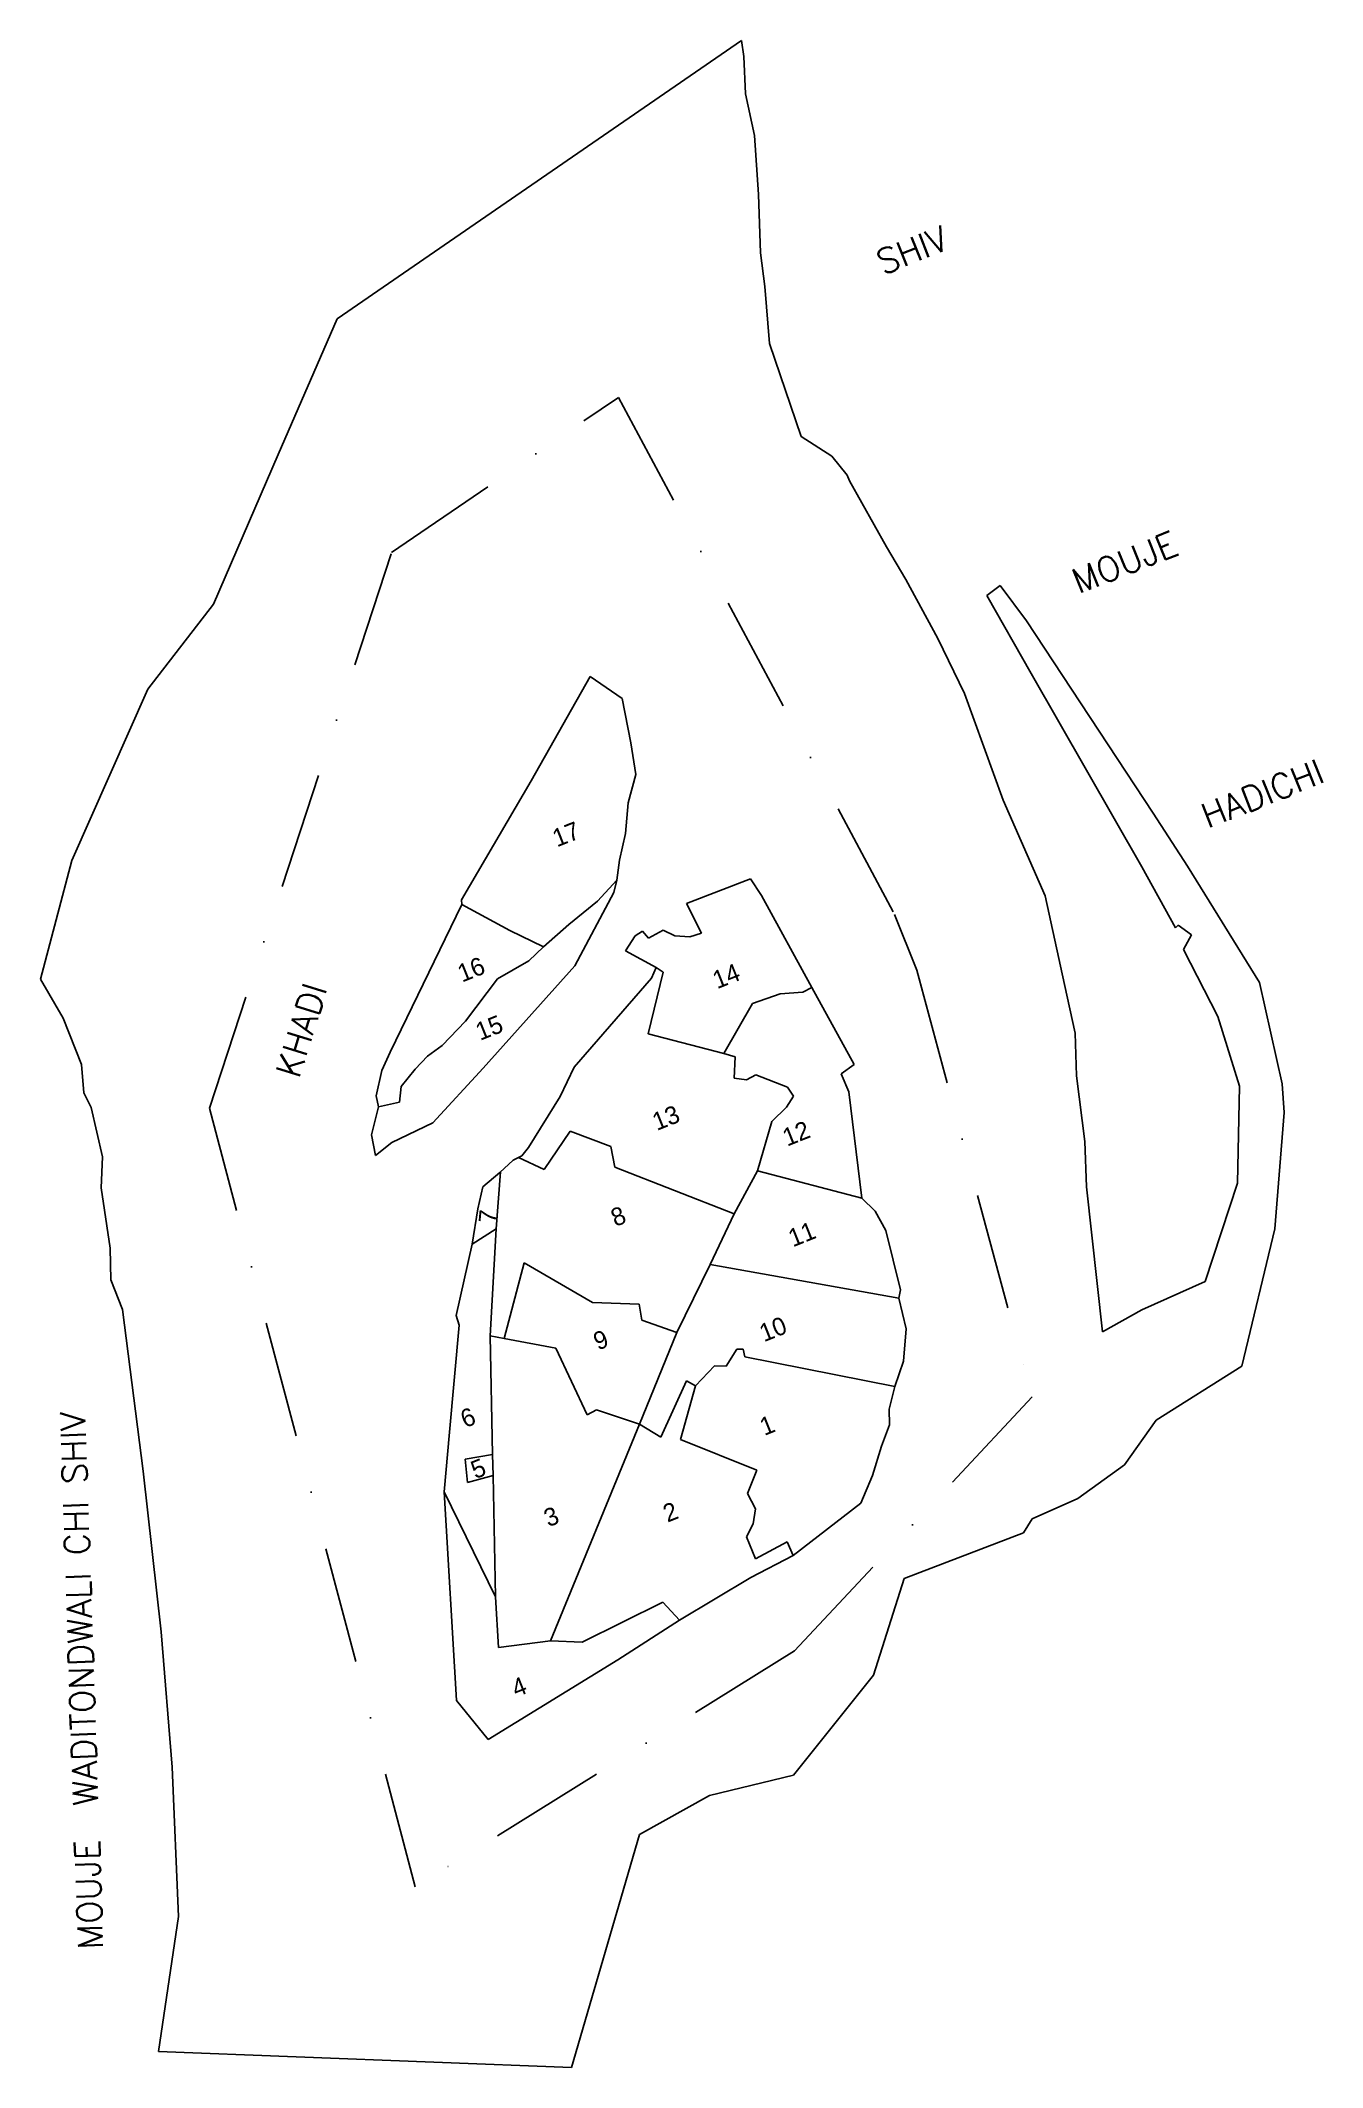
# Model space of a CAD drawing. Header units: metres. Extents: x 335140 to 336537, y 1783365 to 1785573.
import ezdxf
from ezdxf.enums import TextEntityAlignment as Align

# ---------------------------------------------------------------- set-up
doc = ezdxf.new("R2010")
doc.units = ezdxf.units.M
doc.linetypes.add('DASHDOT', pattern=[25.4, 12.7, -6.35, 0, -6.35])
for name, color, linetype in [('OFF', 1, 'Continuous'), ('POLY_PARCEL', 6, 'Continuous'), ('POLY_WATER', 4, 'Continuous'), ('TEXT_MAPIN', 7, 'Continuous'), ('TEXT_MAPOUT', 7, 'Continuous'), ('TEXT_PARCEL', 7, 'Continuous'), ('V_BOUND_STREAM_LINE', 7, 'DASHDOT')]:
    doc.layers.add(name, color=color, linetype=linetype)
doc.styles.get("Standard").update_dxf_attribs({"font": 'simplex.shx'})
doc.styles.add('TEXT_MAP', font='', dxfattribs={"height": 0.3})
doc.styles.get('TEXT_MAP').set_extended_font_data('Kruti Dev 050')

msp = doc.modelspace()

# ---------------------------------------------------------------- linework, layer by layer
at = {"layer": 'OFF'}
for p, q in [((335462.8, 1785270.3), (335903.4, 1785573.4)), ((335718.3, 1783365.3), (335268.4, 1783382.6))]:
    msp.add_line(p, q, dxfattribs=at)
at = {"layer": 'POLY_PARCEL'}
for p, q in [((335746.7, 1784635.9), (335767.8, 1784658.8)), ((335715.4, 1784610.4), (335746.7, 1784635.9)), ((335607.4, 1784627.3), (335598.8, 1784632.2)), ((335651.1, 1784603.8), (335607.4, 1784627.3)), ((335687.8, 1784586.2), (335651.1, 1784603.8)), ((335687.8, 1784586.2), (335715.4, 1784610.4)), ((335637.8, 1784551.1), (335671.8, 1784571)), ((335671.8, 1784571), (335687.8, 1784586.2)), ((335602.9, 1784505.1), (335637.8, 1784551.1)), ((335801.8, 1784491.3), (335818.3, 1784558.4)), ((335818.3, 1784558.4), (335810.5, 1784563.5)), ((335884.4, 1784469.7), (335915.5, 1784524.4)), ((335915.5, 1784524.4), (335945.6, 1784534.7)), ((335945.6, 1784534.7), (335970.5, 1784536.7)), ((335970.5, 1784536.7), (335980.2, 1784541.6)), ((335577.5, 1784478.5), (335602.9, 1784505.1)), ((335884.4, 1784469.7), (335801.8, 1784491.3)), ((335548, 1784452.8), (335561.4, 1784467)), ((335561.4, 1784467), (335577.5, 1784478.5)), ((335896.7, 1784466.1), (335884.4, 1784469.7)), ((335895.7, 1784442.9), (335896.7, 1784466.1)), ((335532.6, 1784434), (335548, 1784452.8)), ((335908.8, 1784441.3), (335895.7, 1784442.9)), ((335919.3, 1784446.6), (335908.8, 1784441.3)), ((335953.5, 1784433.2), (335919.3, 1784446.6)), ((335508, 1784411.9), (335531, 1784416.8)), ((335531, 1784416.8), (335532.6, 1784434)), ((335952.6, 1784411.3), (335960.3, 1784423.4)), ((335960.3, 1784423.4), (335953.5, 1784433.2)), ((335920.8, 1784341.9), (335936.6, 1784395.8)), ((335936.6, 1784395.8), (335952.6, 1784411.3)), ((335688.4, 1784343.6), (335716.8, 1784385.1)), ((335716.8, 1784385.1), (335761, 1784368.5)), ((335660.5, 1784356.7), (335688.4, 1784343.6)), ((335761, 1784368.5), (335765.5, 1784345.9)), ((335636.2, 1784278.9), (335641, 1784341)), ((335765.5, 1784345.9), (335895.6, 1784295.2)), ((335895.6, 1784295.2), (335920.8, 1784341.9)), ((335920.8, 1784341.9), (336034.6, 1784312.3)), ((335869.3, 1784240.1), (335895.6, 1784295.2)), ((335609.9, 1784262.1), (335636.2, 1784278.9)), ((335629.7, 1784162.2), (335636.2, 1784278.9)), ((335645, 1784159.3), (335666.8, 1784241.9)), ((335666.8, 1784241.9), (335741.2, 1784198.6)), ((335832.9, 1784165.9), (335869.3, 1784240.1)), ((335869.3, 1784240.1), (336074.9, 1784203.2)), ((335741.2, 1784198.6), (335792.1, 1784196.9)), ((335792.1, 1784196.9), (335794.8, 1784179.5)), ((335794.8, 1784179.5), (335832.9, 1784165.9)), ((335645, 1784159.3), (335629.7, 1784162.2)), ((335632.2, 1784033.1), (335629.7, 1784162.2)), ((335701.2, 1784148.7), (335645, 1784159.3)), ((335735.3, 1784076.4), (335701.2, 1784148.7)), ((335792.2, 1784066.2), (335832.9, 1784165.9)), ((335886.7, 1784129.4), (335898.5, 1784147.9)), ((335898.5, 1784147.9), (335905.4, 1784147.7)), ((335853.4, 1784108), (335874.2, 1784129.5)), ((335874.2, 1784129.5), (335886.7, 1784129.4)), ((335905.4, 1784147.7), (335907.1, 1784139.5)), ((335907.1, 1784139.5), (336070.6, 1784107.2)), ((335843.7, 1784113.2), (335815.6, 1784051.8)), ((335837, 1784049.3), (335853.4, 1784108)), ((335853.4, 1784108), (335843.7, 1784113.2)), ((335745.5, 1784081.8), (335735.3, 1784076.4)), ((335792.2, 1784066.2), (335745.5, 1784081.8)), ((335695.3, 1783830), (335792.2, 1784066.2)), ((335815.6, 1784051.8), (335792.2, 1784066.2)), ((335920.3, 1784015.8), (335837, 1784049.3)), ((335602.4, 1784028.1), (335632.2, 1784033.1)), ((335604.8, 1784002.5), (335602.4, 1784028.1)), ((335632.8, 1784010.1), (335632.2, 1784033.1)), ((335910.1, 1783990.5), (335920.3, 1784015.8)), ((335632.8, 1784010.1), (335604.8, 1784002.5)), ((335635.5, 1783877.8), (335632.8, 1784010.1)), ((335635.5, 1783877.8), (335579.5, 1783992.4)), ((335918.8, 1783973.8), (335910.1, 1783990.5)), ((335916.1, 1783957.4), (335918.8, 1783973.8)), ((335908.8, 1783943.5), (335916.1, 1783957.4)), ((335918.9, 1783919.5), (335908.8, 1783943.5)), ((335953.2, 1783938), (335918.9, 1783919.5)), ((335959.7, 1783922.9), (335953.2, 1783938)), ((335638.6, 1783822.8), (335635.5, 1783877.8)), ((335817.8, 1783872), (335729.8, 1783828.4)), ((335835.8, 1783852.4), (335817.8, 1783872)), ((335695.3, 1783830), (335638.6, 1783822.8)), ((335729.8, 1783828.4), (335695.3, 1783830))]:
    msp.add_line(p, q, dxfattribs=at)
at = {"layer": 'POLY_WATER'}
for p, q in [((335906.2, 1785555.9), (335903.4, 1785573.4)), ((335908, 1785515.2), (335906.2, 1785555.9)), ((335917.6, 1785469.9), (335908, 1785515.2)), ((335922, 1785405.7), (335917.6, 1785469.9)), ((335924.4, 1785342.3), (335922, 1785405.7)), ((335928.8, 1785305.4), (335924.4, 1785342.3)), ((335934.2, 1785243.2), (335928.8, 1785305.4)), ((335398.7, 1785122.5), (335462.8, 1785270.3)), ((335968.6, 1785141.9), (335934.2, 1785243.2)), ((336001.8, 1785120.6), (335968.6, 1785141.9)), ((335328, 1784959.3), (335398.7, 1785122.5)), ((336018.5, 1785100.1), (336001.8, 1785120.6)), ((336021.1, 1785093.6), (336018.5, 1785100.1)), ((336061.6, 1785021.7), (336021.1, 1785093.6)), ((336082.6, 1784986.1), (336061.6, 1785021.7)), ((336117.4, 1784922.1), (336082.6, 1784986.1)), ((336185.3, 1784979.6), (336170.9, 1784968.8)), ((336170.9, 1784968.8), (336219.2, 1784883.9)), ((336214.1, 1784941.4), (336185.3, 1784979.6)), ((335256.7, 1784866.7), (335328, 1784959.3)), ((336146.6, 1784861.9), (336117.4, 1784922.1)), ((336352, 1784731.7), (336214.1, 1784941.4)), ((335738.7, 1784880.7), (335674.3, 1784767.1)), ((335773.6, 1784856.8), (335738.7, 1784880.7)), ((335738.7, 1784880.7), (335738.7, 1784880.7)), ((336219.2, 1784883.9), (336339.7, 1784673.2)), ((335173.7, 1784680), (335256.7, 1784866.7)), ((335782.8, 1784808.5), (335773.6, 1784856.8)), ((335773.6, 1784856.8), (335773.6, 1784856.8)), ((336188.6, 1784745.8), (336146.6, 1784861.9)), ((335788.5, 1784774), (335782.8, 1784808.5)), ((335674.3, 1784767.1), (335598.5, 1784637.2)), ((335779.9, 1784743.1), (335788.5, 1784774)), ((336234.5, 1784641.6), (336188.6, 1784745.8)), ((335777.2, 1784709.5), (335779.9, 1784743.1)), ((336389.5, 1784673.9), (336352, 1784731.7)), ((335770.5, 1784680.6), (335777.2, 1784709.5)), ((335139.7, 1784550.9), (335173.7, 1784680)), ((335767.8, 1784658.8), (335770.5, 1784680.6)), ((335764.3, 1784645.2), (335767.8, 1784658.8)), ((335913.3, 1784660.1), (335843.5, 1784633.2)), ((335925.2, 1784642), (335913.3, 1784660.1)), ((336339.7, 1784673.2), (336376.4, 1784606.8)), ((336468, 1784547.2), (336389.5, 1784673.9)), ((335598.5, 1784637.2), (335598.8, 1784632.2)), ((335721.9, 1784565.4), (335764.3, 1784645.2)), ((335980.2, 1784541.6), (335925.2, 1784642)), ((336255.3, 1784544.9), (336234.5, 1784641.6)), ((335598.8, 1784632.2), (335520.8, 1784471.5)), ((335843.5, 1784633.2), (335860.1, 1784601)), ((335787.5, 1784598), (335777.1, 1784581.7)), ((335795.7, 1784603.2), (335787.5, 1784598)), ((335802.1, 1784595.4), (335795.7, 1784603.2)), ((335818, 1784604.3), (335802.1, 1784595.4)), ((335830.8, 1784598.2), (335818, 1784604.3)), ((335847.2, 1784596.8), (335830.8, 1784598.2)), ((335860.1, 1784601), (335847.2, 1784596.8)), ((336376.4, 1784606.8), (336379.4, 1784609.7)), ((336379.4, 1784609.7), (336393.8, 1784599.3)), ((336393.8, 1784599.3), (336385, 1784583.1)), ((335777.1, 1784581.7), (335810.5, 1784563.5)), ((336385, 1784583.1), (336422.6, 1784510.1)), ((335164.2, 1784508.5), (335139.7, 1784550.9)), ((335622.1, 1784454), (335721.9, 1784565.4)), ((335805.3, 1784552.1), (335721.3, 1784455)), ((335810.5, 1784563.5), (335805.3, 1784552.1)), ((336492.5, 1784436.8), (336468, 1784547.2)), ((336026.2, 1784458), (335980.2, 1784541.6)), ((336267, 1784492.1), (336255.3, 1784544.9)), ((335184.4, 1784458), (335164.2, 1784508.5)), ((336422.6, 1784510.1), (336446, 1784434.2)), ((336268.7, 1784445.4), (336267, 1784492.1)), ((335186.9, 1784426.9), (335184.4, 1784458)), ((335520.8, 1784471.5), (335511.7, 1784451.4)), ((336012.1, 1784447.7), (336026.2, 1784458)), ((335511.7, 1784451.4), (335505.3, 1784423.9)), ((335567.1, 1784394.4), (335622.1, 1784454)), ((335721.3, 1784455), (335705.8, 1784422.9)), ((336020.4, 1784428.1), (336012.1, 1784447.7)), ((336277.7, 1784373.9), (336268.7, 1784445.4)), ((336494.8, 1784405.5), (336492.5, 1784436.8)), ((335194.9, 1784411.1), (335186.9, 1784426.9)), ((335505.3, 1784423.9), (335508, 1784411.9)), ((335705.8, 1784422.9), (335671.3, 1784367.5)), ((336034.6, 1784312.3), (336020.4, 1784428.1)), ((336446, 1784434.2), (336444.1, 1784328.5)), ((335207.1, 1784357.3), (335194.9, 1784411.1)), ((335508, 1784411.9), (335500.3, 1784381.3)), ((335522.4, 1784372.8), (335567.1, 1784394.4)), ((336484.5, 1784279), (336494.8, 1784405.5)), ((335500.3, 1784381.3), (335504.6, 1784358.9)), ((335504.6, 1784358.9), (335522.4, 1784372.8)), ((336279.6, 1784324.7), (336277.7, 1784373.9)), ((335205.9, 1784323.6), (335207.1, 1784357.3)), ((335654.7, 1784353.8), (335640.3, 1784340.3)), ((335664.1, 1784358.5), (335654.7, 1784353.8)), ((335671.3, 1784367.5), (335664.1, 1784358.5)), ((335621.8, 1784324.8), (335616.1, 1784300.5)), ((335640.3, 1784340.3), (335621.8, 1784324.8)), ((336296.9, 1784166.6), (336279.6, 1784324.7)), ((336444.1, 1784328.5), (336408.9, 1784221.4)), ((335215.7, 1784257.7), (335205.9, 1784323.6)), ((336049.2, 1784298), (336034.6, 1784312.3)), ((335616.1, 1784300.5), (335609.9, 1784262.1)), ((336060.9, 1784277.1), (336049.2, 1784298)), ((335609.9, 1784262.1), (335592.5, 1784184.3)), ((336076.9, 1784212.4), (336060.9, 1784277.1)), ((336448.6, 1784129.2), (336484.5, 1784279)), ((335216.2, 1784223.4), (335215.7, 1784257.7)), ((335229.1, 1784190.9), (335216.2, 1784223.4)), ((336408.9, 1784221.4), (336339.9, 1784190.5)), ((336074.9, 1784203.2), (336076.9, 1784212.4)), ((336083, 1784170), (336074.9, 1784203.2)), ((335251.4, 1784015), (335229.1, 1784190.9)), ((335595.7, 1784173.9), (335585.5, 1784057.3)), ((335592.5, 1784184.3), (335595.7, 1784173.9)), ((336080.2, 1784134.7), (336083, 1784170)), ((336339.9, 1784190.5), (336296.9, 1784166.6)), ((336070.6, 1784107.2), (336080.2, 1784134.7)), ((336355.4, 1784070.3), (336448.6, 1784129.2)), ((336064.6, 1784082.3), (336070.6, 1784107.2)), ((336064.7, 1784065.5), (336064.6, 1784082.3)), ((336055.9, 1784042.1), (336064.7, 1784065.5)), ((336320.8, 1784021.9), (336355.4, 1784070.3)), ((335585.5, 1784057.3), (335579.5, 1783992.4)), ((336046.2, 1784010.2), (336055.9, 1784042.1)), ((336270.1, 1783985), (336320.8, 1784021.9)), ((335271.3, 1783840), (335251.4, 1784015)), ((336033.4, 1783979.9), (336046.2, 1784010.2)), ((335579.5, 1783992.4), (335593.1, 1783764.9)), ((335959.7, 1783922.9), (336033.4, 1783979.9)), ((336220.1, 1783962.8), (336270.1, 1783985)), ((336210.7, 1783947.8), (336220.1, 1783962.8)), ((336080.9, 1783898.1), (336210.7, 1783947.8)), ((335913.6, 1783898.9), (335959.7, 1783922.9)), ((335835.8, 1783852.4), (335913.6, 1783898.9)), ((336047.2, 1783792.5), (336080.9, 1783898.1)), ((335283.2, 1783692.5), (335271.3, 1783840)), ((335768.7, 1783809.3), (335835.8, 1783852.4)), ((335627.3, 1783722.5), (335768.7, 1783809.3)), ((335960.1, 1783683.8), (336047.2, 1783792.5)), ((335593.1, 1783764.9), (335627.3, 1783722.5)), ((335290.2, 1783529.6), (335283.2, 1783692.5)), ((335868.6, 1783661.6), (335960.1, 1783683.8)), ((335792.4, 1783618.9), (335868.6, 1783661.6)), ((335718.3, 1783365.3), (335792.4, 1783618.9)), ((335268.4, 1783382.6), (335290.2, 1783529.6))]:
    msp.add_line(p, q, dxfattribs=at)
at = {"layer": 'V_BOUND_STREAM_LINE', "ltscale": 10}
for p, q in [((335522.1, 1785015.5), (335769.5, 1785184.7)), ((335769.5, 1785184.7), (336070.2, 1784621.4)), ((335323.7, 1784410.5), (335522.1, 1785015.5)), ((336070.2, 1784621.4), (336094.4, 1784560.6)), ((336094.4, 1784560.6), (336220.1, 1784095.7)), ((335548.1, 1783562), (335323.7, 1784410.5)), ((336220.1, 1784095.7), (335961.3, 1783819)), ((335961.3, 1783819), (335548.1, 1783562))]:
    msp.add_line(p, q, dxfattribs=at)

# ---------------------------------------------------------------- texts
at = {"layer": 'TEXT_MAPIN'}
msp.add_text('KHADI', height=27.09, rotation=72.7621, dxfattribs=at).set_placement((335421.4, 1784441.3))
at = {"layer": 'TEXT_MAPOUT'}
for s, rotation, p in [('SHIV', 21.7439, (336057.8, 1785317.8)), ('MOUJE', 21.7439, (336270.6, 1784970.2)), ('HADICHI', 21.7439, (336411.5, 1784714.7)), ('MOUJE  WADITONDWALI CHI SHIV', 91.9232, (335207.8, 1783494.2))]:
    msp.add_text(s, height=27.09, rotation=rotation, dxfattribs=at).set_placement(p)
at = {"layer": 'TEXT_PARCEL', "style": 'TEXT_MAP'}
for s, rotation, p in [('17', 21.7439, (335712.3, 1784708.8)), ('16', 21.7439, (335608.9, 1784561.5)), ('14', 21.7439, (335886.8, 1784554.3)), ('15', 21.7439, (335628.6, 1784497.9)), ('13', 21.7439, (335821.1, 1784399.9)), ('12', 21.7439, (335963, 1784382.9)), ('8', 21.7439, (335769.2, 1784292.6)), ('7', 84.7204, (335627.3, 1784292.4)), ('11', 21.7439, (335969.3, 1784273.1)), ('10', 21.7439, (335937.8, 1784169.7)), ('9', 21.7439, (335750.2, 1784157.9)), ('6', 21.7439, (335605.4, 1784073.4)), ('1', 21.7439, (335931.5, 1784064.9)), ('5', 21.7439, (335616.7, 1784017.7)), ('3', 21.7439, (335696.2, 1783965.4)), ('2', 21.7439, (335826, 1783970.6)), ('4', 21.7439, (335661.1, 1783780))]:
    msp.add_text(s, height=19.5, rotation=rotation, dxfattribs=at).set_placement(p, align=Align.MIDDLE)

doc.saveas('drawing.dxf')
